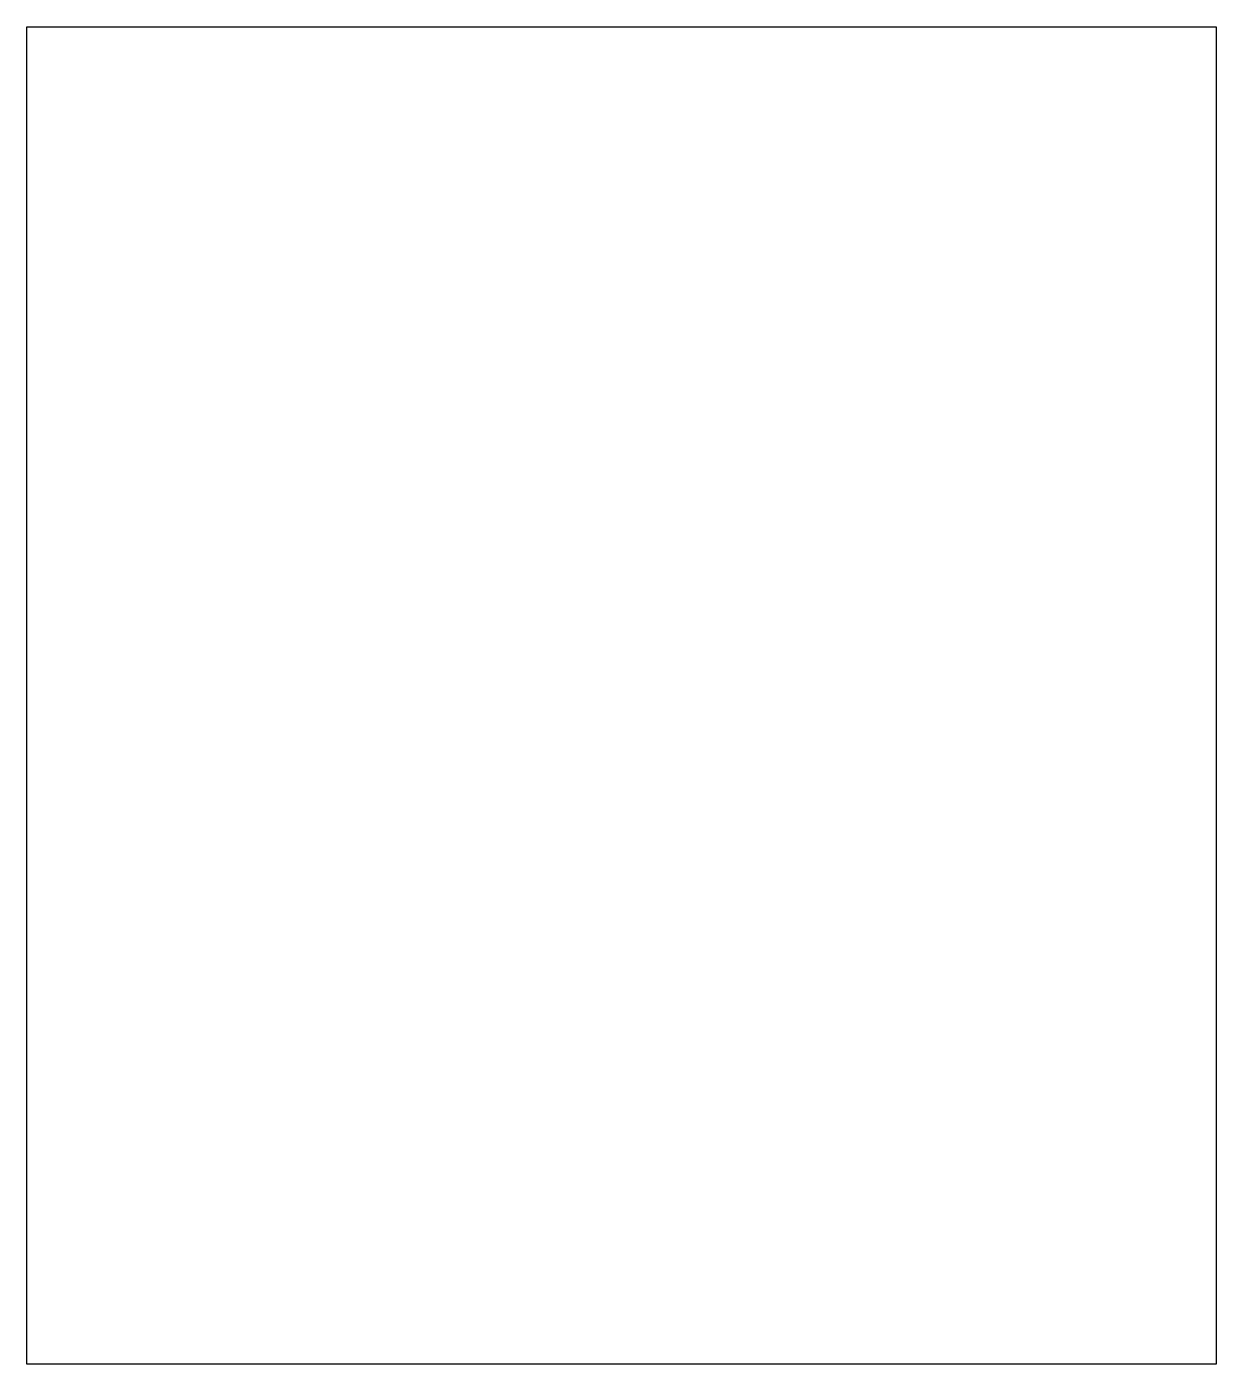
# Model space of a CAD drawing. Extents: x 0 to 8, y -41.49 to -32.49.
import ezdxf

# ---------------------------------------------------------------- set-up
doc = ezdxf.new("R2010")
doc.units = 0
doc.layers.get('0').update_dxf_attribs({"linetype": 'continuous'})

# ---------------------------------------------------------------- blocks, each defined once
blk = doc.blocks.new('SKETCH002')
at = {"color": 7}
for p, q in [((0, -41.49), (0, -32.49)), ((0, -32.49), (8, -32.49)), ((8, -32.49), (8, -41.49)), ((8, -41.49), (0, -41.49))]:
    blk.add_line(p, q, dxfattribs=at)

msp = doc.modelspace()

# ---------------------------------------------------------------- block references
at = {"color": 7}
msp.add_blockref('SKETCH002', (0, 0), dxfattribs=at)

doc.saveas('drawing.dxf')
